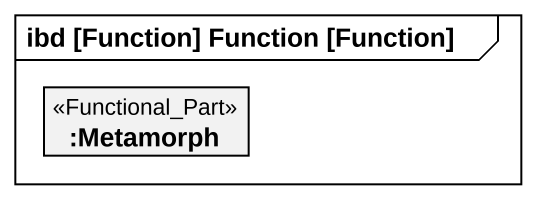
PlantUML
@startuml
mainframe ibd [Function] Function [Function]
rectangle ":Metamorph" as Metamorph <<Functional_Part>>
@enduml
